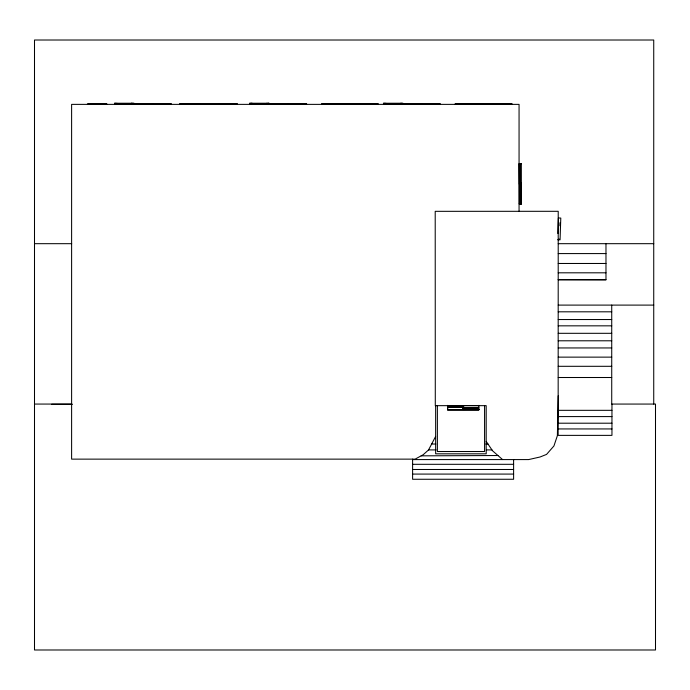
<?xml version="1.0" encoding="UTF-8"?>
<svg xmlns="http://www.w3.org/2000/svg" width="690" height="690" viewBox="0 0 690 690"><rect width="100%" height="100%" fill="white"/><g stroke="black" fill="none" stroke-linecap="round" stroke-linejoin="round"><path stroke-width="1.03" d="M520.398 203.878L520.407 183.247L521.226 183.247L521.183 184.299L520.683 184.273M558.227 395.784L557.373 435.683L553.932 445.973L546.558 454.4L540.054 456.996L528.609 459.583L412.603 459.583M557.856 233.522L558.374 217.988L560.789 218.066L560.073 239.818L557.658 239.732M559.926 225.811L560.03 222.732M519.061 211.304L519.061 104.371L71.613 104.371L71.613 459.135L415.113 459.135L423.168 454.745L428.559 449.915L435.649 436.408M421.159 455.84L497.939 455.521M114.523 103.25L134.007 103.25L133.955 104.371M383.511 103.25L383.511 103.948L383.45 103.25L402.943 103.25L402.891 104.371M116.006 103.664L132.523 103.664M133.015 103.673L171.379 103.673L171.362 104.371M199.039 103.664L199.039 104.363L199.056 103.664L179.564 103.664L179.564 104.363M251.212 103.664L267.729 103.664M268.22 103.673L306.584 103.673L306.584 104.371M384.942 103.664L401.459 103.664M401.951 103.673L440.315 103.673L440.298 104.371M116.463 103.733L132.066 103.948M251.669 103.733L267.28 103.948M134.007 103.948L115.463 103.948L115.446 103.25M402.943 103.948L384.399 103.948L384.382 103.25M87.363 104L88.061 104M519.216 163.642L521.433 163.642M519.406 164.729L520.217 164.729L519.673 164.703M519.406 183.238L520.217 183.238M520.407 184.299L521.226 184.299M520.407 202.808L521.226 202.808L521.312 203.878L519.363 203.878L519.277 163.642L519.406 184.29L520.217 184.29L520.243 163.677M519.216 203.904L521.433 203.904M34.5 243.682L71.691 243.682M558.227 243.682L653.732 243.682M558.227 253.584L605.975 253.584M558.227 263.477L605.975 263.477M558.227 272.809L605.975 272.809M558.227 279.769L605.975 279.769L605.975 243.682M558.227 305.101L653.732 305.101M558.227 311.811L611.728 311.811M558.227 319.53L611.728 319.53M558.227 325.835L611.728 325.835M558.227 333.313L611.728 333.313M558.227 340.791L611.728 340.791M558.227 347.95L611.728 347.95M558.227 357.135L611.728 357.135M558.227 366.304L611.728 366.304M558.227 377.508L611.728 377.508M34.5 404.064L71.691 404.064M51.629 404.28L72.441 404.28M447.568 405.513L478.86 405.573M447.603 405.806L448.422 405.806L448.422 407.462L447.586 407.48M447.603 405.884L463.602 405.996M448.379 406.238L448.379 407.031M462.843 406.238L462.843 407.022M448.405 406.358L448.181 406.91M463.05 406.358L462.809 405.798L463.628 405.798L463.628 407.462L447.603 407.385M447.629 407.264L463.602 407.264M478.748 407.618L478.015 407.842L478.015 409.506L478.834 409.506M463.628 407.928L478.032 407.928L478.256 408.394M478.808 408.04L462.835 408.04L462.835 409.308L478.808 409.308M463.585 408.282L463.585 409.075M478.058 408.282L478.058 409.067M463.628 409.506L463.628 407.842L462.809 407.842L462.809 409.506L478.032 409.429M447.568 409.696L478.86 409.696M447.568 409.757L478.86 409.757M558.227 410.326L611.952 410.326M558.227 416.588L611.952 416.588M558.227 423.203L611.952 423.203M558.15 428.939L611.952 428.939M431.647 444.032L435.899 444.032M485.855 444.032L487.985 444.032M428.559 449.915L436.08 449.915M486.579 449.915L491.953 449.915M412.603 464.31L513.61 464.31M412.603 469.485L513.61 469.485M412.603 474.082L513.61 474.082M558.227 279.683L605.975 279.769M558.883 239.163L559.486 239.189M502.587 459.583L492.565 450.811L486.191 441.384M653.732 404.064L653.732 40.011L34.5 40.011L34.5 649.989L655.5 649.989L655.5 404.064L611.728 404.064L611.728 305.101M611.952 404.064L611.952 435.373L558.15 435.373L558.227 211.304L435.209 211.33L435.295 405.66L486.191 405.66L486.191 453.822L435.649 453.822L435.649 405.66M521.338 163.642L521.364 203.904M521.131 183.273L521.123 203.835M520.51 183.273L520.502 203.835M520.122 163.703L520.122 184.264M519.501 163.703L519.501 184.264M513.61 459.583L513.61 479.265L412.603 479.265L412.603 459.135M512.006 104.371L512.023 103.673L455.288 103.664L455.288 104.363M493.471 103.673L493.471 104.371M493.324 103.673L493.324 104.371M484.57 405.66L484.57 451.527L437.374 451.527L437.374 405.66M478.86 405.375L478.86 409.895L447.568 409.895L447.568 405.375M474.78 103.664L474.772 104.371M462.843 405.996L462.809 407.462M456.228 103.664L456.228 104.363M455.348 103.664L455.348 104.363M447.75 409.696L447.586 405.634M421.763 103.673L421.763 104.371M421.443 103.673L421.443 104.371M401.459 103.25L401.442 103.948M401.002 103.948L385.391 103.948M400.519 103.25L400.519 103.948M385.865 103.25L385.882 103.948M385.003 103.25L385.003 103.948M378.275 104.371L378.275 103.673L321.566 103.664L321.626 104.363M359.74 103.673L359.74 104.371M359.594 103.673L359.594 104.371M341.05 103.664L341.05 104.371M322.506 103.664L322.506 104.363M288.041 103.673L288.041 104.371M287.713 103.673L287.713 104.371M269.16 103.673L269.16 104.371M268.332 103.25L268.332 103.948M268.272 103.25L268.272 103.948M267.711 103.25L267.711 103.948M266.788 103.25L266.788 103.948M252.143 103.25L252.143 103.948M251.272 103.25L251.272 103.948M251.212 103.25L251.212 103.948M250.668 103.25L250.651 103.948L269.221 103.948L269.204 103.25L249.728 103.25L249.728 103.948M249.789 103.25L249.789 103.948M237.438 104.371L237.429 103.673L199.513 103.673L199.574 104.371M218.894 103.673L219.006 104.371M200.462 103.673L200.462 104.371M180.504 103.664L180.504 104.363M152.826 103.673L152.826 104.371M152.507 103.673L152.507 104.371M133.127 103.25L133.127 103.948M132.506 103.25L132.506 103.948M131.643 103.25L131.643 103.948M131.583 103.25L131.583 103.948M116.938 103.25L116.938 103.948M116.006 103.25L116.006 103.948M114.583 103.25L114.523 103.948M106.769 104.371L106.769 103.673L88.217 103.673L88.217 104.371M402.063 103.948L402.063 103.25L402.003 103.948"/></g></svg>
